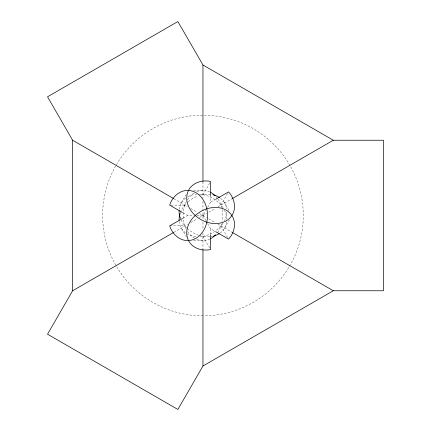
<?xml version="1.0" encoding="UTF-8"?>
<svg xmlns="http://www.w3.org/2000/svg" width="431" height="431" viewBox="0 0 431 431"><rect width="100%" height="100%" fill="white"/><g stroke="black" fill="none" stroke-linecap="round" stroke-linejoin="round"><path stroke-width="0.32" stroke-dasharray="2.15 1.62" d="M181.365 202.737L186.354 194.095M202.958 194.78L210.274 182.108M196.972 215.5L202.958 215.5L205.953 210.317M207.613 207.435L210.608 202.247L210.608 196.902M220.882 205.151L228.204 192.474M224.551 228.263L229.54 219.621M223.107 223.134C218.237 230.289 210.441 235.148 201.913 236.538A25.084 19.874 -30 0 1 200.049 236.732M183.03 218.172L187.657 215.5L193.643 215.5M210.608 202.247L215.236 199.58M173.865 232.298L187.34 224.519M190.739 222.552L197.172 218.84M199.467 217.515L206.449 213.485M208.739 212.16L215.177 208.448M217.994 206.821L232.05 198.702M193.578 190.416L202.888 190.416M171.053 205.145L185.023 205.145M169.728 225.849L185.028 225.849M193.713 240.584L203.028 240.584M173.865 198.702L187.34 206.481M190.739 208.448L197.172 212.16M199.467 213.485L206.449 217.515M208.739 218.84L215.177 222.552M217.989 224.179L232.05 232.298M183.03 212.828L187.657 215.5M207.613 223.565L210.608 228.753L215.236 231.42M224.147 202.101L229.136 210.743M220.882 225.849L228.198 238.521M202.958 215.5L205.953 220.683M202.958 236.269L210.274 248.946M181.769 228.899L186.424 236.964M210.608 228.753L210.608 234.114M202.958 181.904L202.958 198.028M202.958 201.39L202.958 219.53M202.958 222.202L202.958 229.61M202.958 232.972L202.958 249.096M203.125 315.837A100.337 100.337 0 0 1 115.869 165.676A100.337 100.337 0 0 1 289.54 164.798A100.337 100.337 0 0 1 203.804 315.831M196.644 191.714A25.084 19.874 -90 0 1 209.687 191.897M216.125 196.708A25.084 19.874 -90 0 1 216.965 197.7M218.027 199.138A25.084 19.874 -90 0 1 222.137 208.922M222.267 209.558A25.084 19.874 -90 0 1 222.299 221.275M221.717 223.786A25.084 19.874 -90 0 1 217.418 232.708M209.816 239.043A25.084 19.874 -90 0 1 195.146 238.564M194.618 238.268A25.084 19.874 -90 0 1 187.555 231.355M186.321 229.227A25.084 19.874 -90 0 1 185.777 228.118C182.345 220.176 182.324 210.991 185.713 203.033A25.084 19.874 -90 0 1 187.146 200.296M187.469 199.779A25.084 19.874 -90 0 1 194.494 192.808M226.744 221.669A25.084 19.874 30 0 1 219.756 233.322M212.289 236.371A25.084 19.874 30 0 1 211.001 236.581M209.816 236.711A25.084 19.874 30 0 1 199.284 235.471M198.675 235.272A25.084 19.874 30 0 1 187.496 228.662M186.569 227.773A25.084 19.874 30 0 1 181.16 220.171M179.172 209.331A25.084 19.874 30 0 1 185.669 198.023M187.711 196.725A25.084 19.874 30 0 1 196.703 194.246M199.154 194.219A25.084 19.874 30 0 1 201.013 194.354C209.585 195.469 217.504 200.129 222.606 207.117A25.084 19.874 30 0 1 223.285 208.146M224.492 210.285A25.084 19.874 30 0 1 226.841 219.25M220.57 198.271A25.084 19.874 -30 0 1 226.674 208.787M226.825 212.171A25.084 19.874 -30 0 1 224.459 220.78M195.771 236.684A25.084 19.874 -30 0 1 186.305 233.424M185.346 232.729A25.084 19.874 -30 0 1 179.161 221.545M180.39 212.661A25.084 19.874 -30 0 1 186.37 203.432M188.245 201.67A25.084 19.874 -30 0 1 197.791 196.04M200.878 195.076A25.084 19.874 -30 0 1 210.145 194.316"/><path stroke-width="0.65" d="M72.618 290.753L47.534 334.197L177.874 409.45L202.958 366.005L333.298 290.753L383.466 290.753L383.466 140.247L333.298 140.247L202.958 64.995L177.874 21.55L47.534 96.803L72.618 140.247L72.618 290.753L173.381 232.578M182.453 218.506L169.728 225.849L170.477 228.118A25.084 19.874 -90 0 0 200.485 234.658A25.084 19.874 -90 0 0 200.383 196.229A25.084 19.874 -90 0 0 170.407 203.033L169.722 205.145L182.448 212.494M215.812 199.246L228.532 191.897L230.256 193.869A25.084 19.874 30 0 1 220.58 222.989A25.084 19.874 30 0 1 187.501 203.427A25.084 19.874 30 0 1 208.663 181.101L210.608 181.532L210.608 196.234M232.53 198.427L333.298 140.247M72.618 140.247L173.375 198.422M232.53 232.573L333.298 290.753M215.812 231.754L228.532 239.097L230.757 236.387A25.084 19.874 -30 0 0 219.751 207.844A25.084 19.874 -30 0 0 187.286 228.376A25.084 19.874 -30 0 0 209.563 249.786L210.608 249.522L210.608 234.782M202.958 64.995L202.958 181.332M202.958 249.716L202.958 366.005M210.77 192.436A25.084 19.874 -90 0 1 215.236 195.771M215.791 234.658A25.084 19.874 -90 0 1 210.36 238.779M219.255 233.656A25.084 19.874 30 0 1 212.925 236.236M180.465 218.528A25.084 19.874 30 0 1 179.086 210.533M179.075 220.193A25.084 19.874 -30 0 1 180.174 213.27M212.736 194.72A25.084 19.874 -30 0 1 219.611 197.576"/></g></svg>
